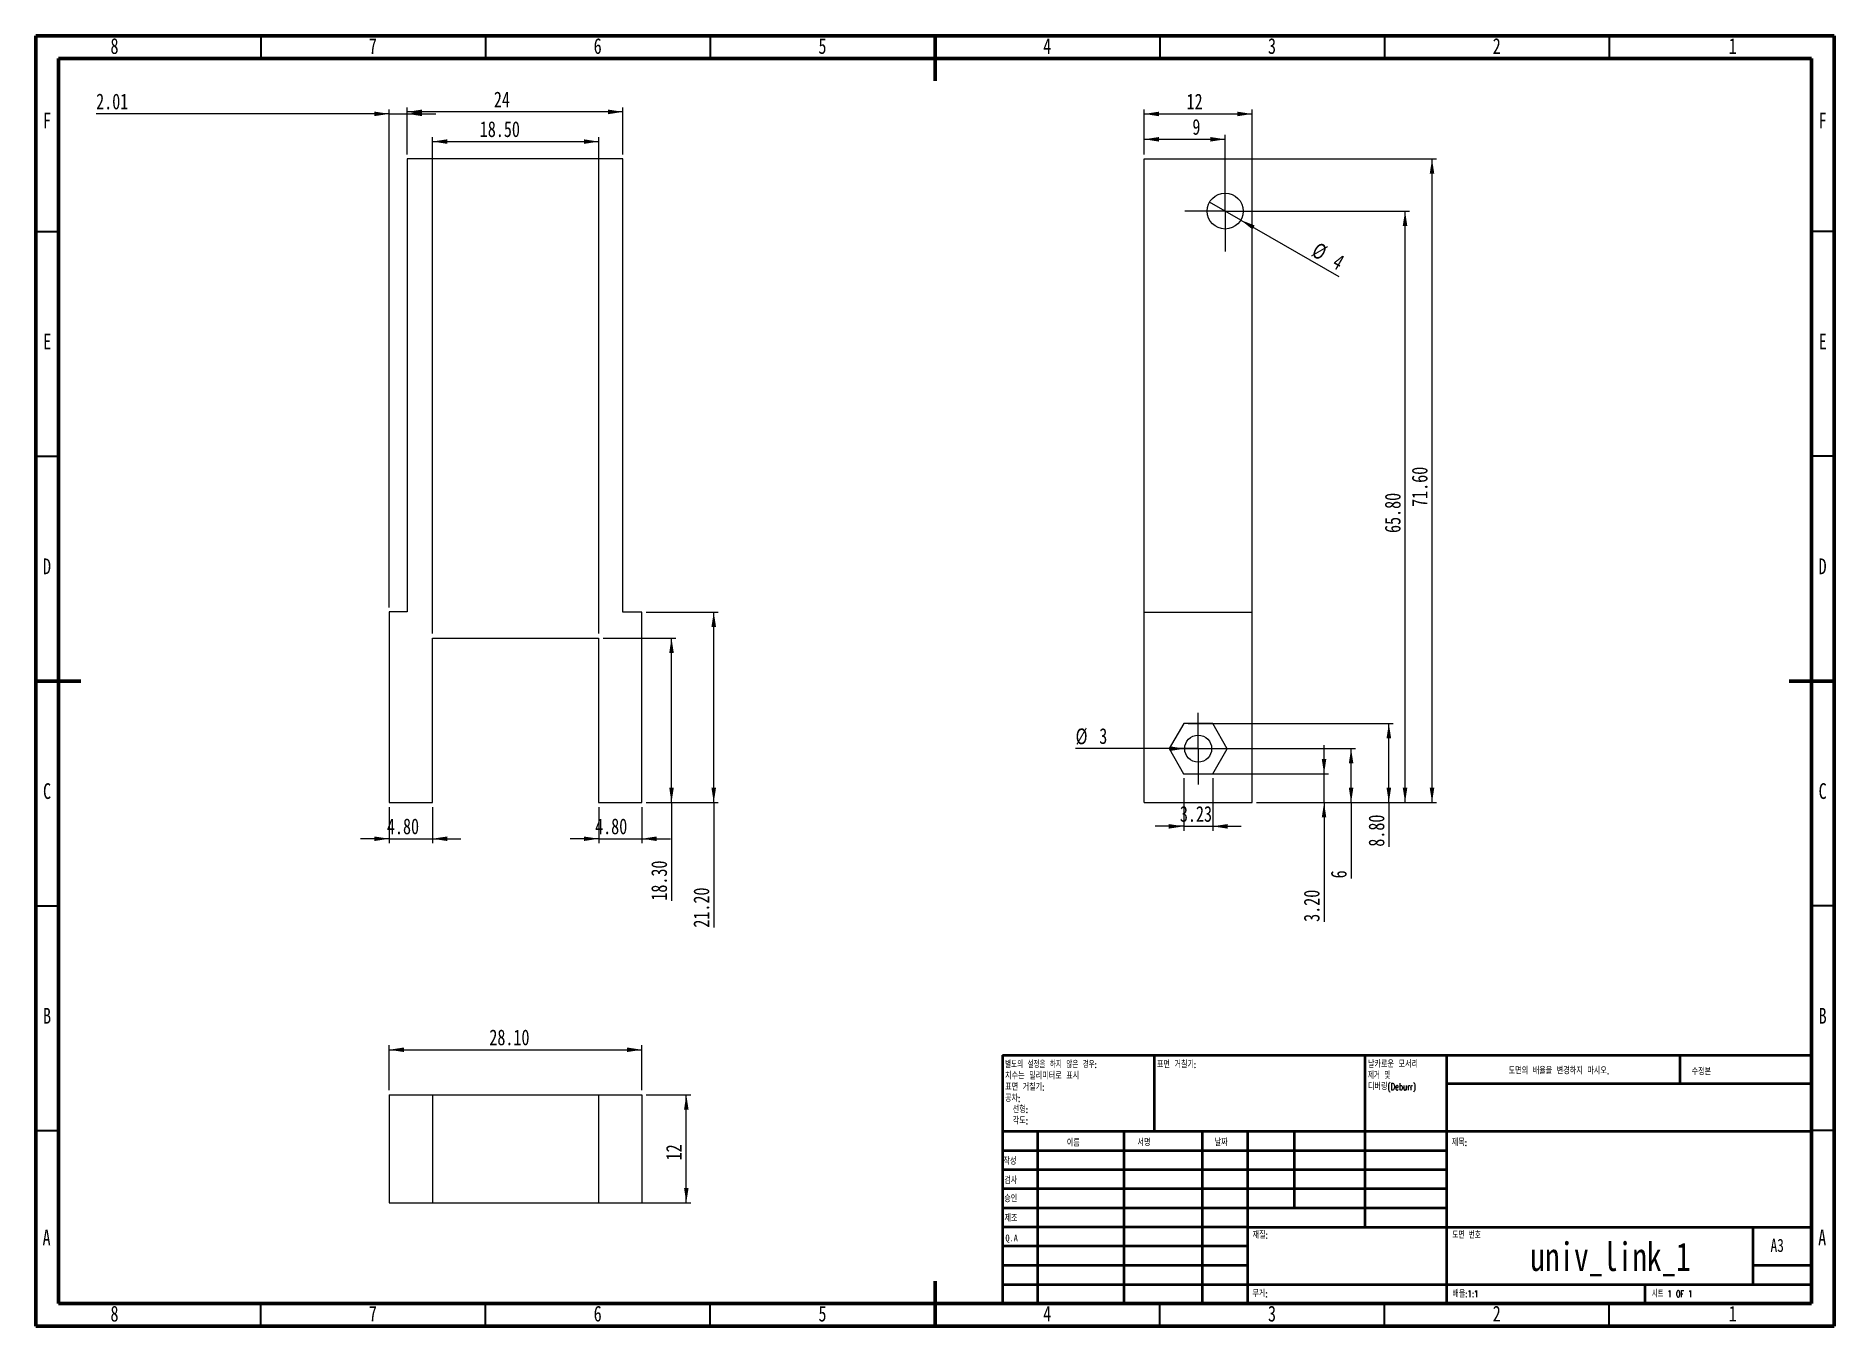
# Model space of a CAD drawing. Header units: millimetres. Extents: x 15 to 415, y 5 to 292.
import ezdxf

# ---------------------------------------------------------------- set-up
doc = ezdxf.new("R2010")
doc.units = ezdxf.units.MM
doc.styles.add('SLDTEXTSTYLE0', font='TXT', dxfattribs={"width": 0.75})
doc.styles.add('SLDTEXTSTYLE1', font='TXT', dxfattribs={"width": 0.75, "bigfont": 'bigfont'})
doc.styles.add('SLDTEXTSTYLE2', font='TXT', dxfattribs={"width": 0.691176, "bigfont": 'bigfont'})
doc.styles.add('SLDTEXTSTYLE3', font='TXT', dxfattribs={"width": 0.6875, "bigfont": 'bigfont'})
doc.styles.add('SLDTEXTSTYLE4', font='TXT', dxfattribs={"width": 0.7, "bigfont": 'bigfont'})
doc.styles.add('SLDTEXTSTYLE5', font='TXT', dxfattribs={"width": 0.666667, "bigfont": 'bigfont'})
doc.dimstyles.new('SLDDIMSTYLE0', dxfattribs={"dimtxt": 3.5, "dimasz": 3.302, "dimexe": 0, "dimexo": 0.0625, "dimgap": 0.875, "dimtad": 1, "dimlfac": 0.5, "dimrnd": 1e-09, "dimzin": 12, "dimdsep": 46, "dimtxsty": 'SLDTEXTSTYLE0', "dimsah": 1, "dimcen": 0.09, "dimadec": 0, "dimazin": 3, "dimtfac": 1, "dimtmove": 0, "dimatfit": 0, "dimfxl": 1, "dimfrac": 2, "dimtolj": 1, "dimtzin": 12, "dimarcsym": 0})
doc.dimstyles.new('SLDDIMSTYLE1', dxfattribs={"dimtxt": 3.5, "dimasz": 3.302, "dimexe": 0, "dimexo": 0.0625, "dimgap": 0.875, "dimtad": 1, "dimlfac": 0.5, "dimrnd": 1e-09, "dimzin": 4, "dimdsep": 46, "dimtxsty": 'SLDTEXTSTYLE0', "dimsah": 1, "dimcen": 0.09, "dimadec": 0, "dimazin": 1, "dimtfac": 1, "dimtofl": 0, "dimtmove": 0, "dimatfit": 3, "dimfxl": 1, "dimfrac": 2, "dimtolj": 1, "dimtzin": 12, "dimarcsym": 0})
doc.dimstyles.new('SLDDIMSTYLE2', dxfattribs={"dimtxt": 3.5, "dimasz": 3.302, "dimexe": 0, "dimexo": 0.0625, "dimgap": 0.875, "dimtad": 1, "dimlfac": 0.5, "dimrnd": 1e-09, "dimzin": 12, "dimdsep": 46, "dimtxsty": 'SLDTEXTSTYLE0', "dimsah": 1, "dimcen": 0.09, "dimadec": 0, "dimazin": 3, "dimtfac": 1, "dimtofl": 0, "dimtmove": 0, "dimatfit": 3, "dimfxl": 1, "dimfrac": 2, "dimtolj": 1, "dimtzin": 12, "dimarcsym": 0})
doc.dimstyles.new('SLDDIMSTYLE3', dxfattribs={"dimtxt": 3.5, "dimasz": 3.302, "dimexe": 0, "dimexo": 0.0625, "dimgap": 0.875, "dimtad": 1, "dimlfac": 0.5, "dimrnd": 1e-09, "dimzin": 4, "dimdsep": 46, "dimtxsty": 'SLDTEXTSTYLE0', "dimsah": 1, "dimcen": 0.09, "dimadec": 0, "dimazin": 1, "dimtfac": 1, "dimtmove": 0, "dimatfit": 0, "dimfxl": 1, "dimfrac": 2, "dimtolj": 1, "dimtzin": 12, "dimarcsym": 0})
doc.dimstyles.new('SLDDIMSTYLE4', dxfattribs={"dimtxt": 3.5, "dimasz": 3.302, "dimexe": 0, "dimexo": 0.0625, "dimgap": 0.875, "dimtad": 1, "dimlfac": 0.5, "dimrnd": 1e-09, "dimzin": 12, "dimdsep": 46, "dimtxsty": 'SLDTEXTSTYLE0', "dimblk1": 'NONE', "dimsah": 1, "dimcen": 0, "dimadec": 0, "dimazin": 3, "dimtfac": 1, "dimtmove": 0, "dimatfit": 3, "dimldrblk": 'NONE', "dimfxl": 1, "dimfrac": 2, "dimtolj": 1, "dimtzin": 12, "dimarcsym": 0})

# ---------------------------------------------------------------- blocks, each defined once
blk = doc.blocks.new('SW_NOTE_0')
at = {"color": 0, "linetype": 'Continuous', "lineweight": 0, "char_height": 1.5, "attachment_point": 1}
for s, insert, style in [('별도의 설정을 하지 않은 경우:', (0, 1.93), 'SLDTEXTSTYLE2'), ('표면 거칠기:', (0, -3.07), 'SLDTEXTSTYLE1'), ('치수는 밀리미터로 표시', (0, -0.57), 'SLDTEXTSTYLE1'), ('공차:', (0, -5.57), 'SLDTEXTSTYLE1'), ('선형:', (1.69, -8.07), 'SLDTEXTSTYLE1'), ('각도:', (1.69, -10.57), 'SLDTEXTSTYLE1')]:
    blk.add_mtext(s, dxfattribs=dict(at, insert=insert, style=style))
blk = doc.blocks.new('SW_NOTE_1')
at = {"color": 0, "linetype": 'Continuous', "lineweight": 0, "char_height": 1.5, "attachment_point": 1}
for s, insert, style in [('날카로운 모서리', (0, 1.93), 'SLDTEXTSTYLE1'), ('제거 및', (0, -0.57), 'SLDTEXTSTYLE3'), ('디버링(Deburr)', (0, -3.07), 'SLDTEXTSTYLE1')]:
    blk.add_mtext(s, dxfattribs=dict(at, insert=insert, style=style))
blk = doc.blocks.new('_D')
at = {"color": 7, "linetype": 'Continuous', "lineweight": 0}
for p, q in [((93.58, 274.67), (28.39, 274.67)), ((93.58, 164.85), (93.58, 275.67)), ((93.58, 274.67), (97.59, 274.67)), ((97.59, 265.65), (97.59, 275.67)), ((97.59, 274.67), (103.94, 274.67))]:
    blk.add_line(p, q, dxfattribs=at)
for points in [[(93.58, 274.67), (90.28, 275.18), (90.28, 274.16)], [(97.59, 274.67), (100.89, 274.16), (100.89, 275.18)]]:
    blk.add_solid(points, dxfattribs=at)
at = {"color": 7, "linetype": 'Continuous', "lineweight": 0, "insert": (28.39, 279.18), "char_height": 3.5, "attachment_point": 1, "style": 'SLDTEXTSTYLE0'}
blk.add_mtext('2.01', dxfattribs=at)
blk = doc.blocks.new('_D_1')
at = {"color": 7, "linetype": 'Continuous', "lineweight": 0}
for p, q in [((141.18, 158.05), (157.38, 158.05)), ((156.38, 121.45), (156.38, 158.05)), ((150.78, 121.45), (157.38, 121.45)), ((156.38, 121.45), (156.38, 99.63))]:
    blk.add_line(p, q, dxfattribs=at)
for points in [[(156.38, 158.05), (155.88, 154.75), (156.89, 154.75)], [(156.38, 121.45), (156.89, 124.75), (155.88, 124.75)]]:
    blk.add_solid(points, dxfattribs=at)
at = {"color": 7, "linetype": 'Continuous', "lineweight": 0, "insert": (151.87, 99.63), "char_height": 3.5, "attachment_point": 1, "rotation": 90, "style": 'SLDTEXTSTYLE0'}
blk.add_mtext('18.30', dxfattribs=at)
blk = doc.blocks.new('_D_2')
at = {"color": 7, "linetype": 'Continuous', "lineweight": 0}
for p, q in [((150.78, 163.85), (166.78, 163.85)), ((165.78, 121.45), (165.78, 163.85)), ((150.78, 121.45), (166.78, 121.45)), ((165.78, 121.45), (165.78, 93.63))]:
    blk.add_line(p, q, dxfattribs=at)
for points in [[(165.78, 163.85), (165.27, 160.55), (166.29, 160.55)], [(165.78, 121.45), (166.29, 124.75), (165.27, 124.75)]]:
    blk.add_solid(points, dxfattribs=at)
at = {"color": 7, "linetype": 'Continuous', "lineweight": 0, "insert": (161.27, 93.63), "char_height": 3.5, "attachment_point": 1, "rotation": 90, "style": 'SLDTEXTSTYLE0'}
blk.add_mtext('21.20', dxfattribs=at)
blk = doc.blocks.new('_D_3')
at = {"color": 7, "linetype": 'Continuous', "lineweight": 0}
for p, q in [((97.59, 265.65), (97.59, 276.11)), ((145.59, 265.65), (145.59, 276.11)), ((145.59, 275.11), (97.59, 275.11))]:
    blk.add_line(p, q, dxfattribs=at)
for points in [[(97.59, 275.11), (100.89, 274.6), (100.89, 275.62)], [(145.59, 275.11), (142.29, 275.62), (142.29, 274.6)]]:
    blk.add_solid(points, dxfattribs=at)
at = {"color": 7, "linetype": 'Continuous', "lineweight": 0, "insert": (116.87, 279.62), "char_height": 3.5, "attachment_point": 1, "style": 'SLDTEXTSTYLE0'}
blk.add_mtext('24', dxfattribs=at)
blk = doc.blocks.new('_D_4')
at = {"color": 7, "linetype": 'Continuous', "lineweight": 0}
for p, q in [((103.18, 159.05), (103.19, 269.51)), ((103.19, 268.51), (140.19, 268.5)), ((140.18, 159.05), (140.19, 269.5))]:
    blk.add_line(p, q, dxfattribs=at)
for points in [[(103.19, 268.51), (106.49, 268), (106.49, 269.01)], [(140.19, 268.5), (136.89, 269.01), (136.89, 267.99)]]:
    blk.add_solid(points, dxfattribs=at)
at = {"color": 7, "linetype": 'Continuous', "lineweight": 0, "insert": (113.73, 273.02), "char_height": 3.5, "attachment_point": 1, "rotation": 359.9936, "style": 'SLDTEXTSTYLE0'}
blk.add_mtext('18.50', dxfattribs=at)
blk = doc.blocks.new('_D_5')
at = {"color": 7, "linetype": 'Continuous', "lineweight": 0}
for p, q in [((93.58, 120.45), (93.58, 112.41)), ((103.18, 120.45), (103.18, 112.41)), ((93.58, 113.41), (87.23, 113.41)), ((93.58, 113.41), (103.18, 113.41)), ((103.18, 113.41), (109.53, 113.41))]:
    blk.add_line(p, q, dxfattribs=at)
for points in [[(93.58, 113.41), (90.28, 113.91), (90.28, 112.9)], [(103.18, 113.41), (106.48, 112.9), (106.48, 113.91)]]:
    blk.add_solid(points, dxfattribs=at)
at = {"color": 7, "linetype": 'Continuous', "lineweight": 0, "insert": (93.08, 117.92), "char_height": 3.5, "attachment_point": 1, "style": 'SLDTEXTSTYLE0'}
blk.add_mtext('4.80', dxfattribs=at)
blk = doc.blocks.new('_D_6')
at = {"color": 7, "linetype": 'Continuous', "lineweight": 0}
for p, q in [((140.18, 120.45), (140.18, 112.41)), ((149.78, 120.45), (149.78, 112.41)), ((140.18, 113.41), (133.83, 113.41)), ((140.18, 113.41), (149.78, 113.41)), ((149.78, 113.41), (156.13, 113.41))]:
    blk.add_line(p, q, dxfattribs=at)
for points in [[(140.18, 113.41), (136.88, 113.91), (136.88, 112.9)], [(149.78, 113.41), (153.08, 112.9), (153.08, 113.91)]]:
    blk.add_solid(points, dxfattribs=at)
at = {"color": 7, "linetype": 'Continuous', "lineweight": 0, "insert": (139.39, 117.92), "char_height": 3.5, "attachment_point": 1, "style": 'SLDTEXTSTYLE0'}
blk.add_mtext('4.80', dxfattribs=at)
blk = doc.blocks.new('_D_7')
at = {"color": 7, "linetype": 'Continuous', "lineweight": 0}
for p, q in [((93.58, 57.44), (93.58, 67.46)), ((93.58, 66.46), (149.78, 66.46)), ((149.78, 57.44), (149.78, 67.46))]:
    blk.add_line(p, q, dxfattribs=at)
for points in [[(93.58, 66.46), (96.88, 65.95), (96.88, 66.97)], [(149.78, 66.46), (146.48, 66.97), (146.48, 65.95)]]:
    blk.add_solid(points, dxfattribs=at)
at = {"color": 7, "linetype": 'Continuous', "lineweight": 0, "insert": (115.86, 70.97), "char_height": 3.5, "attachment_point": 1, "style": 'SLDTEXTSTYLE0'}
blk.add_mtext('28.10', dxfattribs=at)
blk = doc.blocks.new('_D_8')
at = {"color": 7, "linetype": 'Continuous', "lineweight": 0}
for p, q in [((150.78, 56.44), (160.68, 56.44)), ((159.68, 32.44), (159.68, 56.44)), ((104.18, 32.44), (160.68, 32.44))]:
    blk.add_line(p, q, dxfattribs=at)
for points in [[(159.68, 56.44), (159.17, 53.14), (160.18, 53.14)], [(159.68, 32.44), (160.18, 35.74), (159.17, 35.74)]]:
    blk.add_solid(points, dxfattribs=at)
at = {"color": 7, "linetype": 'Continuous', "lineweight": 0, "insert": (155.16, 41.85), "char_height": 3.5, "attachment_point": 1, "rotation": 90, "style": 'SLDTEXTSTYLE0'}
blk.add_mtext('12', dxfattribs=at)
blk = doc.blocks.new('_D_9')
at = {"color": 7, "linetype": 'Continuous', "lineweight": 0}
for p, q in [((261.55, 265.65), (261.55, 270.01)), ((261.55, 269.01), (279.55, 269.01)), ((279.55, 254.05), (279.55, 270.01))]:
    blk.add_line(p, q, dxfattribs=at)
for points in [[(261.55, 269.01), (264.85, 268.5), (264.85, 269.52)], [(279.55, 269.01), (276.24, 269.52), (276.24, 268.5)]]:
    blk.add_solid(points, dxfattribs=at)
at = {"color": 7, "linetype": 'Continuous', "lineweight": 0, "insert": (272.25, 273.52), "char_height": 3.5, "attachment_point": 1, "style": 'SLDTEXTSTYLE0'}
blk.add_mtext('9', dxfattribs=at)
blk = doc.blocks.new('_D_10')
at = {"color": 7, "linetype": 'Continuous', "lineweight": 0}
for p, q in [((261.55, 265.65), (261.55, 275.65)), ((261.55, 274.65), (285.55, 274.65)), ((285.55, 122.45), (285.55, 275.65))]:
    blk.add_line(p, q, dxfattribs=at)
for points in [[(261.55, 274.65), (264.85, 274.14), (264.85, 275.16)], [(285.55, 274.65), (282.24, 275.16), (282.24, 274.14)]]:
    blk.add_solid(points, dxfattribs=at)
at = {"color": 7, "linetype": 'Continuous', "lineweight": 0, "insert": (270.96, 279.16), "char_height": 3.5, "attachment_point": 1, "style": 'SLDTEXTSTYLE0'}
blk.add_mtext('12', dxfattribs=at)
blk = doc.blocks.new('_D_11')
at = {"color": 7, "linetype": 'Continuous', "lineweight": 0}
for p, q in [((301.55, 127.85), (301.55, 134.2)), ((271.32, 127.85), (302.55, 127.85)), ((301.55, 121.45), (301.55, 127.85)), ((286.55, 121.45), (302.55, 121.45)), ((301.55, 121.45), (301.55, 94.92))]:
    blk.add_line(p, q, dxfattribs=at)
for points in [[(301.55, 127.85), (302.05, 131.15), (301.04, 131.15)], [(301.55, 121.45), (301.04, 118.15), (302.05, 118.15)]]:
    blk.add_solid(points, dxfattribs=at)
at = {"color": 7, "linetype": 'Continuous', "lineweight": 0, "insert": (297.04, 94.92), "char_height": 3.5, "attachment_point": 1, "rotation": 90, "style": 'SLDTEXTSTYLE0'}
blk.add_mtext('3.20', dxfattribs=at)
blk = doc.blocks.new('_D_12')
at = {"color": 7, "linetype": 'Continuous', "lineweight": 0}
for p, q in [((268.09, 133.45), (308.57, 133.45)), ((307.57, 121.45), (307.57, 133.45)), ((286.55, 121.45), (308.57, 121.45)), ((307.57, 121.45), (307.57, 104.59))]:
    blk.add_line(p, q, dxfattribs=at)
for points in [[(307.57, 133.45), (307.06, 130.15), (308.07, 130.15)], [(307.57, 121.45), (308.07, 124.75), (307.06, 124.75)]]:
    blk.add_solid(points, dxfattribs=at)
at = {"color": 7, "linetype": 'Continuous', "lineweight": 0, "insert": (303.06, 104.59), "char_height": 3.5, "attachment_point": 1, "rotation": 90, "style": 'SLDTEXTSTYLE0'}
blk.add_mtext('6', dxfattribs=at)
blk = doc.blocks.new('_D_13')
at = {"color": 7, "linetype": 'Continuous', "lineweight": 0}
for p, q in [((271.32, 139.04), (316.96, 139.04)), ((315.96, 121.45), (315.96, 139.04)), ((286.55, 121.45), (316.96, 121.45)), ((315.96, 121.45), (315.96, 111.64))]:
    blk.add_line(p, q, dxfattribs=at)
for points in [[(315.96, 139.04), (315.45, 135.74), (316.47, 135.74)], [(315.96, 121.45), (316.47, 124.75), (315.45, 124.75)]]:
    blk.add_solid(points, dxfattribs=at)
at = {"color": 7, "linetype": 'Continuous', "lineweight": 0, "insert": (311.45, 111.64), "char_height": 3.5, "attachment_point": 1, "rotation": 90, "style": 'SLDTEXTSTYLE0'}
blk.add_mtext('8.80', dxfattribs=at)
blk = doc.blocks.new('_D_14')
at = {"color": 7, "linetype": 'Continuous', "lineweight": 0}
for p, q in [((280.55, 253.05), (320.57, 253.05)), ((319.57, 121.45), (319.57, 253.05)), ((286.55, 121.45), (320.57, 121.45))]:
    blk.add_line(p, q, dxfattribs=at)
for points in [[(319.57, 253.05), (319.06, 249.75), (320.07, 249.75)], [(319.57, 121.45), (320.07, 124.75), (319.06, 124.75)]]:
    blk.add_solid(points, dxfattribs=at)
at = {"color": 7, "linetype": 'Continuous', "lineweight": 0, "insert": (315.06, 181.43), "char_height": 3.5, "attachment_point": 1, "rotation": 90, "style": 'SLDTEXTSTYLE0'}
blk.add_mtext('65.80', dxfattribs=at)
blk = doc.blocks.new('_D_15')
at = {"color": 7, "linetype": 'Continuous', "lineweight": 0}
for p, q in [((262.55, 264.65), (326.57, 264.65)), ((325.57, 121.45), (325.57, 264.65)), ((286.55, 121.45), (326.57, 121.45))]:
    blk.add_line(p, q, dxfattribs=at)
for points in [[(325.57, 264.65), (325.06, 261.35), (326.07, 261.35)], [(325.57, 121.45), (326.07, 124.75), (325.06, 124.75)]]:
    blk.add_solid(points, dxfattribs=at)
at = {"color": 7, "linetype": 'Continuous', "lineweight": 0, "insert": (321.06, 187.23), "char_height": 3.5, "attachment_point": 1, "rotation": 90, "style": 'SLDTEXTSTYLE0'}
blk.add_mtext('71.60', dxfattribs=at)
blk = doc.blocks.new('_D_16')
at = {"color": 7, "linetype": 'Continuous', "lineweight": 0}
for q in [(276.08, 255.05), (304.82, 238.46)]:
    blk.add_line((283.01, 251.05), q, dxfattribs=at)
blk.add_solid([(283.01, 251.05), (285.62, 248.96), (286.12, 249.84)], dxfattribs=at)
at = {"color": 7, "linetype": 'Continuous', "lineweight": 0, "char_height": 3.5, "attachment_point": 1, "rotation": 330, "style": 'SLDTEXTSTYLE0'}
for s, insert in [('%%c', (300.26, 246.28)), ('4', (304.85, 243.69))]:
    blk.add_mtext(s, dxfattribs=dict(at, insert=insert))
blk = doc.blocks.new('_NONE')
blk = doc.blocks.new('_D_17')
at = {"color": 7, "linetype": 'Continuous', "lineweight": 0}
for q in [(246.27, 133.45), (276.55, 133.45)]:
    blk.add_line((270.55, 133.45), q, dxfattribs=at)
blk.add_solid([(270.55, 133.45), (267.24, 133.96), (267.24, 132.94)], dxfattribs=at)
at = {"color": 7, "linetype": 'Continuous', "lineweight": 0, "char_height": 3.5, "attachment_point": 1, "style": 'SLDTEXTSTYLE0'}
for s, insert in [('%%c', (246.27, 137.94)), ('3', (251.54, 138))]:
    blk.add_mtext(s, dxfattribs=dict(at, insert=insert))
blk = doc.blocks.new('_D_18')
at = {"color": 7, "linetype": 'Continuous', "lineweight": 0}
for p, q in [((270.32, 126.85), (270.32, 115.17)), ((276.78, 126.85), (276.78, 115.17)), ((270.32, 116.17), (263.97, 116.17)), ((270.32, 116.17), (276.78, 116.17)), ((276.78, 116.17), (283.13, 116.17))]:
    blk.add_line(p, q, dxfattribs=at)
for points in [[(270.32, 116.17), (267.01, 116.67), (267.01, 115.66)], [(276.78, 116.17), (280.08, 115.66), (280.08, 116.67)]]:
    blk.add_solid(points, dxfattribs=at)
at = {"color": 7, "linetype": 'Continuous', "lineweight": 0, "insert": (269.48, 120.68), "char_height": 3.5, "attachment_point": 1, "style": 'SLDTEXTSTYLE0'}
blk.add_mtext('3.23', dxfattribs=at)
blk = doc.blocks.new('SW_CENTERMARKSYMBOL_0')
at = {"color": 0, "linetype": 'Continuous', "lineweight": 0}
for p, q in [((0, 5), (0, 8)), ((0, 0), (0, 5)), ((-5, 0), (-8, 0)), ((0, 0), (-5, 0)), ((0, 0), (0, -5)), ((0, 0), (5, 0)), ((5, 0), (8, 0)), ((0, -5), (0, -8))]:
    blk.add_line(p, q, dxfattribs=at)
blk = doc.blocks.new('SW_CENTERMARKSYMBOL_1')
at = {"color": 0, "linetype": 'Continuous', "lineweight": 0}
for p, q in [((0, 5), (0, 9)), ((0, 0), (0, 5)), ((-5, 0), (-9, 0)), ((0, 0), (-5, 0)), ((0, 0), (0, -5)), ((0, 0), (5, 0)), ((5, 0), (9, 0)), ((0, -5), (0, -9))]:
    blk.add_line(p, q, dxfattribs=at)

msp = doc.modelspace()

# ---------------------------------------------------------------- linework, layer by layer
at = {"color": 7, "linetype": 'Continuous', "lineweight": 60}
for p, q in [((15, 292), (415, 292)), ((15, 5), (15, 292)), ((215, 292), (215, 282)), ((415, 292), (415, 5)), ((20, 287), (410, 287)), ((20, 10), (20, 287)), ((410, 287), (410, 10)), ((15, 148.5), (25, 148.5)), ((415, 148.5), (405, 148.5)), ((410, 65.25), (410, 10)), ((215, 5), (215, 15)), ((410, 10), (20, 10)), ((410, 10), (222.8, 10)), ((415, 5), (15, 5))]:
    msp.add_line(p, q, dxfattribs=at)
at = {"color": 7, "linetype": 'Continuous', "lineweight": 30}
for p, q in [((65, 292), (65, 287)), ((115, 292), (115, 287)), ((165, 292), (165, 287)), ((265, 292), (265, 287)), ((315, 292), (315, 287)), ((365, 292), (365, 287)), ((15, 248.5), (20, 248.5)), ((415, 248.5), (410, 248.5)), ((15, 198.5), (20, 198.5)), ((415, 198.5), (410, 198.5)), ((15, 98.5), (20, 98.5)), ((415, 98.5), (410, 98.5)), ((15, 48.5), (20, 48.5)), ((415, 48.5), (410, 48.5)), ((65, 5), (65, 10)), ((115, 5), (115, 10)), ((165, 5), (165, 10)), ((265, 5), (265, 10)), ((315, 5), (315, 10)), ((365, 5), (365, 10))]:
    msp.add_line(p, q, dxfattribs=at)
at = {"color": 7, "linetype": 'Continuous', "lineweight": 15}
for p, q in [((97.589, 264.652), (97.589, 163.852)), ((145.589, 264.652), (97.589, 264.652)), ((145.589, 163.848), (145.589, 264.652)), ((261.547, 264.652), (285.547, 264.652)), ((261.547, 163.848), (261.547, 264.652)), ((285.547, 163.848), (285.547, 264.652)), ((93.578, 163.852), (93.578, 121.452)), ((97.589, 163.852), (93.578, 163.852)), ((149.778, 163.848), (145.589, 163.848)), ((149.778, 121.448), (149.778, 163.848)), ((261.547, 121.448), (261.547, 163.848)), ((261.547, 163.848), (285.547, 163.848)), ((285.547, 121.448), (285.547, 163.848)), ((103.178, 158.052), (140.178, 158.048)), ((103.178, 121.452), (103.178, 158.052)), ((140.178, 158.048), (140.178, 121.448)), ((270.32, 139.041), (267.09, 133.453)), ((276.786, 139.041), (270.32, 139.041)), ((280.01, 133.442), (276.786, 139.041)), ((267.09, 133.453), (270.317, 127.85)), ((276.777, 127.85), (280.01, 133.442)), ((270.317, 127.85), (276.777, 127.85)), ((93.578, 121.452), (103.178, 121.452)), ((140.178, 121.448), (149.778, 121.448)), ((261.547, 121.448), (285.547, 121.448)), ((93.578, 56.438), (93.578, 32.438)), ((93.578, 56.438), (103.178, 56.438)), ((103.178, 56.438), (103.178, 32.438)), ((103.178, 56.438), (140.178, 56.438)), ((140.178, 56.438), (140.178, 32.438)), ((140.178, 56.438), (149.778, 56.438)), ((149.778, 56.438), (149.778, 32.438)), ((93.578, 32.438), (103.178, 32.438)), ((103.178, 32.438), (140.178, 32.438)), ((140.178, 32.438), (149.778, 32.438))]:
    msp.add_line(p, q, dxfattribs=at)
at = {"color": 7, "linetype": 'Continuous', "lineweight": 40}
for p, q in [((230, 65.25), (410, 65.25)), ((230, 65.25), (230, 10)), ((263.8, 48.25), (263.8, 65.25)), ((310.6, 65.25), (310.6, 27)), ((328.8, 65.25), (328.8, 10)), ((380.8, 58.875), (380.8, 65.25)), ((410, 58.875), (328.8, 58.875)), ((410, 48.25), (230, 48.25)), ((237.8, 48.25), (237.8, 10)), ((256.991, 48.25), (256.991, 10)), ((274.399, 48.25), (274.399, 10)), ((284.6, 10), (284.6, 48.25)), ((295, 31.25), (295, 48.25)), ((328.8, 44), (230, 44)), ((328.8, 39.75), (230, 39.75)), ((328.8, 35.5), (230, 35.5)), ((328.8, 31.25), (230, 31.25)), ((284.6, 27), (230, 27)), ((284.6, 27), (410, 27)), ((397, 14.25), (397, 27)), ((284.6, 22.75), (230, 22.75)), ((284.6, 18.5), (230, 18.5)), ((410, 18.5), (397, 18.5)), ((230, 14.25), (410, 14.25)), ((373, 10), (373, 14.25))]:
    msp.add_line(p, q, dxfattribs=at)
at = {"color": 7, "linetype": 'Continuous', "lineweight": 15}
for centre, radius in [((279.547, 253.048), 4), ((273.547, 133.452), 3)]:
    msp.add_circle(centre, radius, dxfattribs=at)

# ---------------------------------------------------------------- block references
at = {"color": 7, "linetype": 'Continuous', "lineweight": 0}
for name, p in [('SW_CENTERMARKSYMBOL_1', (279.547, 253.048)), ('SW_CENTERMARKSYMBOL_0', (273.547, 133.452)), ('SW_NOTE_0', (230.594, 61.987)), ('SW_NOTE_1', (311.309, 62.069))]:
    msp.add_blockref(name, p, dxfattribs=at)

# ---------------------------------------------------------------- texts
for s, insert, char_height, attachment_point, style in [('8', (32.465, 291.511), 3.5, 2, 'SLDTEXTSTYLE0'), ('7', (89.965, 291.511), 3.5, 2, 'SLDTEXTSTYLE0'), ('6', (139.965, 291.511), 3.5, 2, 'SLDTEXTSTYLE0'), ('5', (189.965, 291.511), 3.5, 2, 'SLDTEXTSTYLE0'), ('4', (239.965, 291.511), 3.5, 2, 'SLDTEXTSTYLE0'), ('3', (289.965, 291.511), 3.5, 2, 'SLDTEXTSTYLE0'), ('2', (339.965, 291.511), 3.5, 2, 'SLDTEXTSTYLE0'), ('1', (392.465, 291.511), 3.5, 2, 'SLDTEXTSTYLE0'), ('F', (17.464, 274.956), 3.5, 2, 'SLDTEXTSTYLE0'), ('F', (412.464, 274.956), 3.5, 2, 'SLDTEXTSTYLE0'), ('E', (17.506, 225.761), 3.5, 2, 'SLDTEXTSTYLE0'), ('E', (412.506, 225.761), 3.5, 2, 'SLDTEXTSTYLE0'), ('D', (17.46, 175.761), 3.5, 2, 'SLDTEXTSTYLE0'), ('D', (412.46, 175.761), 3.5, 2, 'SLDTEXTSTYLE0'), ('C', (17.464, 125.761), 3.5, 2, 'SLDTEXTSTYLE0'), ('C', (412.464, 125.761), 3.5, 2, 'SLDTEXTSTYLE0'), ('B', (17.473, 75.761), 3.5, 2, 'SLDTEXTSTYLE0'), ('B', (412.473, 75.761), 3.5, 2, 'SLDTEXTSTYLE0'), ('표면 거칠기:', (264.371, 63.919), 1.5, 1, 'SLDTEXTSTYLE1'), ('도면의 배율을 변경하지 마시오.', (342.615, 62.533), 1.5, 1, 'SLDTEXTSTYLE1'), ('수정본', (383.328, 62.335), 1.5, 1, 'SLDTEXTSTYLE1'), ('이름', (244.322, 46.501), 1.5, 1, 'SLDTEXTSTYLE1'), ('서명', (260.034, 46.562), 1.5, 1, 'SLDTEXTSTYLE1'), ('날짜', (277.215, 46.576), 1.5, 1, 'SLDTEXTSTYLE1'), ('제목:', (329.956, 46.576), 1.5, 1, 'SLDTEXTSTYLE1'), ('작성', (230.212, 42.43), 1.5, 1, 'SLDTEXTSTYLE1'), ('검사', (230.41, 38.154), 1.5, 1, 'SLDTEXTSTYLE1'), ('승인', (230.402, 34.064), 1.5, 1, 'SLDTEXTSTYLE1'), ('제조', (230.455, 29.734), 1.5, 1, 'SLDTEXTSTYLE1'), ('A', (17.36, 26.456), 3.5, 2, 'SLDTEXTSTYLE0'), ('Q.A', (230.669, 25.35), 1.5, 1, 'SLDTEXTSTYLE0'), ('재질:', (285.646, 25.986), 1.5, 1, 'SLDTEXTSTYLE1'), ('도면 번호', (330.074, 25.986), 1.5, 1, 'SLDTEXTSTYLE4'), ('A3', (400.871, 24.406), 2.9104, 1, 'SLDTEXTSTYLE0'), ('A', (412.36, 26.456), 3.5, 2, 'SLDTEXTSTYLE0'), ('univ_link_1', (365.269, 23.607), 6.35, 2, 'SLDTEXTSTYLE0'), ('무게:', (285.618, 12.949), 1.4986, 1, 'SLDTEXTSTYLE1'), ('배율:1:1', (330.074, 12.9), 1.5, 1, 'SLDTEXTSTYLE1'), ('시트 1 OF 1', (374.478, 12.9), 1.5, 1, 'SLDTEXTSTYLE5'), ('8', (32.465, 9.511), 3.5, 2, 'SLDTEXTSTYLE0'), ('7', (89.965, 9.511), 3.5, 2, 'SLDTEXTSTYLE0'), ('6', (139.965, 9.511), 3.5, 2, 'SLDTEXTSTYLE0'), ('5', (189.965, 9.511), 3.5, 2, 'SLDTEXTSTYLE0'), ('4', (239.965, 9.511), 3.5, 2, 'SLDTEXTSTYLE0'), ('3', (289.965, 9.511), 3.5, 2, 'SLDTEXTSTYLE0'), ('2', (339.965, 9.511), 3.5, 2, 'SLDTEXTSTYLE0'), ('1', (392.465, 9.511), 3.5, 2, 'SLDTEXTSTYLE0')]:
    msp.add_mtext(s, dxfattribs=dict(at, insert=insert, char_height=char_height, attachment_point=attachment_point, style=style))

# ---------------------------------------------------------------- dimensions: what is measured, and where the dimension line sits
for base, p1, p2, dimstyle, picture, middle in [((97.589, 274.672), (93.578, 163.852), (97.589, 264.652), 'SLDDIMSTYLE0', '_D', (32.915, 274.672)), ((97.589, 275.109), (145.589, 264.652), (97.589, 264.652), 'SLDDIMSTYLE2', '_D_3', (119.461, 275.109)), ((285.547, 274.652), (261.547, 264.652), (285.547, 121.448), 'SLDDIMSTYLE2', '_D_10', (273.547, 274.652)), ((279.547, 269.011), (261.547, 264.652), (279.547, 253.048), 'SLDDIMSTYLE2', '_D_9', (273.547, 269.011)), ((276.777, 116.166), (270.317, 127.85), (276.777, 127.85), 'SLDDIMSTYLE0', '_D_18', (274.008, 116.166)), ((103.178, 113.407), (93.578, 121.452), (103.178, 121.452), 'SLDDIMSTYLE3', '_D_5', (97.607, 113.407)), ((149.778, 113.407), (140.178, 121.448), (149.778, 121.448), 'SLDDIMSTYLE3', '_D_6', (143.913, 113.407)), ((149.778, 66.458), (93.578, 56.438), (149.778, 56.438), 'SLDDIMSTYLE1', '_D_7', (121.678, 66.458))]:
    dim = msp.add_linear_dim(base=base, p1=p1, p2=p2, dimstyle=dimstyle, dxfattribs=at)
    dim.commit()
    dim.dimension.update_dxf_attribs({"geometry": picture, "text_midpoint": middle, "dimtype": 160})
for base, p1, p2, angle, dimstyle, picture, middle in [((140.191, 268.501), (103.178, 158.052), (140.178, 158.048), 359.99363, 'SLDDIMSTYLE1', '_D_4', (119.55, 268.503)), ((325.567, 264.652), (285.547, 121.448), (261.547, 264.652), 90, 'SLDDIMSTYLE1', '_D_15', (325.567, 193.05)), ((319.567, 253.048), (285.547, 121.448), (279.547, 253.048), 90, 'SLDDIMSTYLE1', '_D_14', (319.567, 187.248)), ((165.778, 163.848), (149.778, 121.448), (149.778, 163.848), 90, 'SLDDIMSTYLE1', '_D_2', (165.778, 99.448)), ((156.384, 158.048), (149.778, 121.448), (140.178, 158.048), 90, 'SLDDIMSTYLE1', '_D_1', (156.384, 105.448)), ((315.959, 139.041), (285.547, 121.448), (270.32, 139.041), 90, 'SLDDIMSTYLE1', '_D_13', (315.959, 116.166)), ((307.567, 133.453), (285.547, 121.448), (267.09, 133.453), 90, 'SLDDIMSTYLE2', '_D_12', (307.567, 105.886)), ((301.547, 127.85), (285.547, 121.448), (270.317, 127.85), 90, 'SLDDIMSTYLE3', '_D_11', (301.547, 99.448)), ((159.676, 56.438), (103.178, 32.438), (149.778, 56.438), 90, 'SLDDIMSTYLE2', '_D_8', (159.676, 44.438))]:
    dim = msp.add_linear_dim(base=base, p1=p1, p2=p2, angle=angle, dimstyle=dimstyle, dxfattribs=at)
    dim.commit()
    dim.dimension.update_dxf_attribs({"geometry": picture, "text_midpoint": middle, "dimtype": 160})
for p1, p2, picture, middle in [((276.083, 255.048), (283.011, 251.048), '_D_16', (301.547, 240.346)), ((276.547, 133.452), (270.547, 133.452), '_D_17', (250.032, 133.452))]:
    dim = msp.add_diameter_dim_2p(p1=p1, p2=p2, dimstyle='SLDDIMSTYLE4', dxfattribs=at)
    dim.commit()
    dim.dimension.update_dxf_attribs({"geometry": picture, "text_midpoint": middle, "dimtype": 163})

doc.saveas('drawing.dxf')
